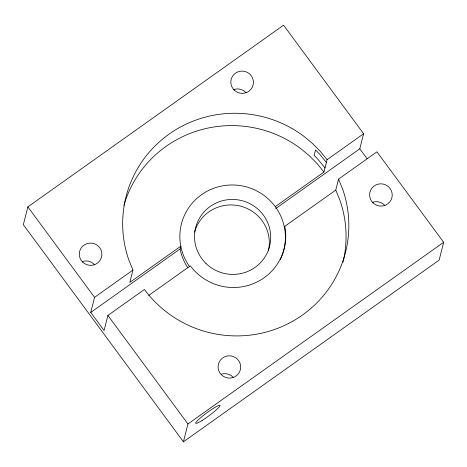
<?xml version="1.0" encoding="UTF-8"?>
<svg xmlns="http://www.w3.org/2000/svg" width="467" height="467" viewBox="0 0 467 467"><rect width="100%" height="100%" fill="white"/><g stroke="black" fill="none" stroke-linecap="round" stroke-linejoin="round"><path stroke-width="0.7" d="M275.74 208.545L359.794 148.821L363.612 133.743L283.574 25.195L27.862 206.887L23.35 224.709L183.426 441.805L439.138 260.113L443.65 242.291L376.951 151.833L338.552 179.118L335.779 190.081L339.737 199.718A113.207 111.204 14.2 0 1 343.012 262.197M338.552 179.118L342.509 188.75A113.207 111.204 14.2 0 1 288.332 323.59A113.207 111.204 14.2 0 1 144.426 289.482L107.9 315.435L104.083 330.519L90.744 312.423L94.556 297.345L132.955 270.06L128.997 260.428A113.207 111.204 14.2 0 1 169.054 134.134A113.207 111.204 14.2 0 1 303.789 136.236L312.312 143.299L320.105 151.145L327.081 159.696L323.958 172.037L275.25 206.648M132.955 270.06L129.832 282.401L180.846 246.156L180.151 248.899L180.653 251.491A52.829 51.895 14.2 0 0 187.845 267.842M183.426 441.805L187.938 423.983L443.65 242.291M284.421 227.698L284.771 226.326L335.779 190.081M90.744 312.423L180.151 248.899M327.081 159.696L363.612 133.743M148.78 295.383L190.361 265.84A52.829 51.895 14.2 0 0 205.515 279.686L210.068 282.161A52.829 51.895 14.2 0 0 264.106 277.772A52.829 51.895 14.2 0 0 285.238 228.748L284.771 226.326M326.386 162.44L319.41 153.888L315.517 149.96L314.128 155.447L318.021 159.37L325.003 167.922M323.958 172.037L316.982 163.485L309.195 155.634L300.666 148.57A113.207 111.204 14.2 0 0 123.913 205.363M359.794 148.821L367.109 158.745M27.862 206.887L94.556 297.345M107.9 315.435L187.938 423.983M194.541 232.14A38.113 37.436 14.2 0 1 240.161 206.052A38.113 37.436 14.2 0 1 268.531 250.306M280.171 259.88A52.829 51.895 14.2 0 0 284.893 230.12L283.918 225.106A52.829 51.895 14.2 0 0 260.096 192.795L255.548 190.32A52.829 51.895 14.2 0 0 201.505 194.716A52.829 51.895 14.2 0 0 180.373 243.733L181.348 248.753A52.829 51.895 14.2 0 0 189.637 266.692M372.678 202.246A11.319 11.12 14.2 0 1 384.843 205.439M82.35 261.497A11.319 11.12 14.2 0 1 94.515 264.696M233.879 89.501A11.319 11.12 14.2 0 1 246.045 92.7M221.148 374.242A11.319 11.12 14.2 0 1 233.319 377.435M205.953 263.441A38.113 37.436 14.2 0 0 269.494 246.611A38.113 37.436 14.2 0 0 222.45 200.728A38.113 37.436 14.2 0 0 205.953 263.441M202.199 420.393A15.096 1.815 -36.4 0 0 220.045 405.449A15.096 1.815 -36.4 0 0 201.33 417.136A15.096 1.815 -36.4 0 0 202.199 420.393M372.993 202.841A11.319 11.12 14.2 0 0 391.871 197.839A11.319 11.12 14.2 0 0 377.896 184.208A11.319 11.12 14.2 0 0 372.993 202.841M221.469 374.832A11.319 11.12 14.2 0 0 240.342 369.835A11.319 11.12 14.2 0 0 226.367 356.204A11.319 11.12 14.2 0 0 221.469 374.832M82.665 262.092A11.319 11.12 14.2 0 0 101.537 257.089A11.319 11.12 14.2 0 0 87.562 243.465A11.319 11.12 14.2 0 0 82.665 262.092M234.195 90.096A11.319 11.12 14.2 0 0 253.067 85.093A11.319 11.12 14.2 0 0 239.092 71.469A11.319 11.12 14.2 0 0 234.195 90.096"/></g></svg>
